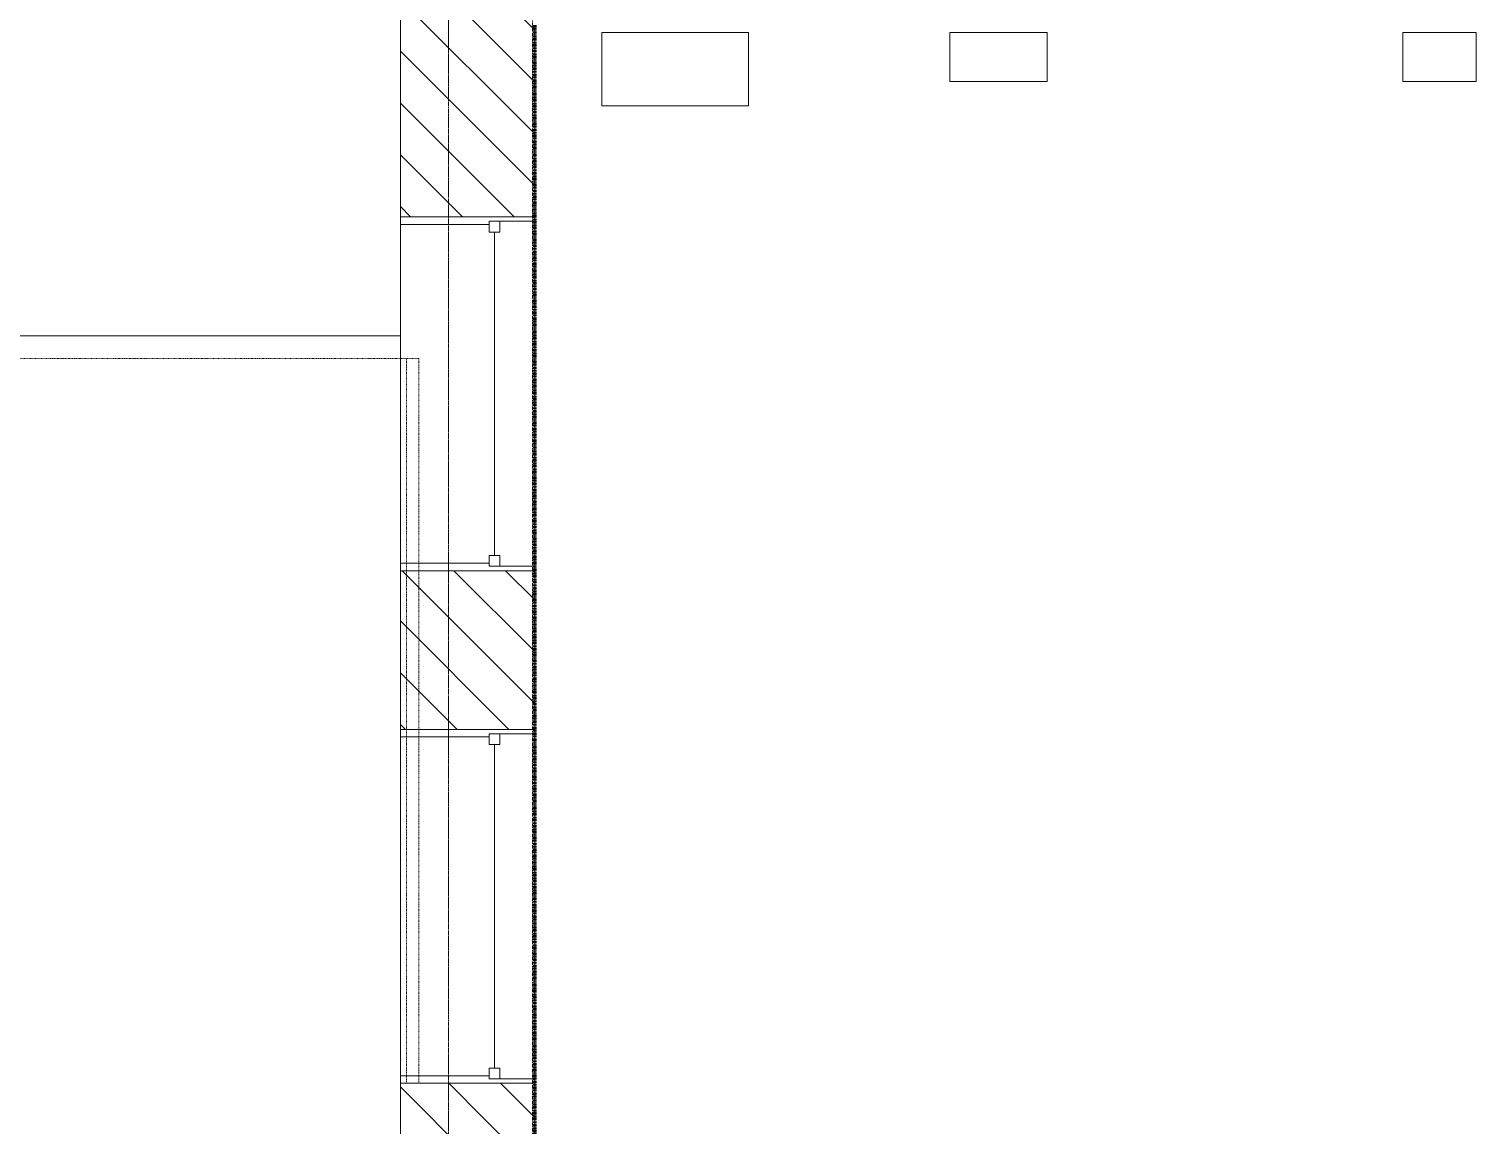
# Model space of a CAD drawing. Header units: inches. Extents: x -956 to 1409, y -1120 to 895.
# Drawn here: x 42.4 to 279.6, y -423.5 to -243.8 of the extents above; entities that cross this region are included whole.
import ezdxf

# ---------------------------------------------------------------- set-up
doc = ezdxf.new("R2010")
doc.units = ezdxf.units.IN
doc.header["$MEASUREMENT"] = 0
for name, pattern in [('Double Dash 3_8_', [1, 0.375, -0.125, 0.125, -0.125, 0.125, -0.125]), ('Grid Line', [0.875, 0.5, -0.125, 0.125, -0.125]), ('Grid Line 1_4_', [0.4375, 0.25, -0.0625, 0.0625, -0.0625]), ('Overhead 1_16_', [0.101562, 0.0625, -0.039062])]:
    doc.linetypes.add(name, pattern=pattern)
for name, color, linetype, lineweight in [('A-DETL', 90, 'Continuous', 9), ('A-FLOR', 192, 'Continuous', 13), ('A-GLAZ', 151, 'Continuous', 13), ('A-WALL', 113, 'Continuous', 13), ('A-WALL-PATT', 111, 'Continuous', 13), ('M-EQPM', 50, 'Continuous', 13), ('S-GRID', 1, 'Continuous', 9), ('S-STRS-MBND', 31, 'Continuous', 13)]:
    doc.layers.add(name, color=color, linetype=linetype, lineweight=lineweight)

# ---------------------------------------------------------------- blocks, each defined once
blk = doc.blocks.new('Double Hung - 58_ x 92_-1085034-7TH FLOOR TELECOM RCP')
at = {"layer": 'A-GLAZ', "color": 53, "lineweight": 20}
for p, q in [((-29, 11), (-28.25, 11)), ((-28.25, 3.5), (-28.25, 11)), ((28.25, 3.5), (28.25, 11)), ((29, 11), (28.25, 11)), ((-28.25, 5.25), (-28.25, 3.5)), ((-28.25, 5.25), (-26.5, 5.25)), ((-26.5, 5.25), (-26.5, 3.5)), ((26.5, 5.25), (26.5, 3.5)), ((28.25, 5.25), (26.5, 5.25)), ((28.25, 5.25), (28.25, 3.5)), ((-28.25, 3.5), (-26.5, 3.5)), ((-28.25, 3.5), (-27.75, 3.5)), ((-27.75, -11), (-27.75, 3.5)), ((-26.5, 4.375), (26.5, 4.375)), ((28.25, 3.5), (26.5, 3.5)), ((27.75, 3.5), (28.25, 3.5)), ((27.75, 3.5), (27.75, -11)), ((-27.75, -11), (-29, -11)), ((27.75, -11), (29, -11))]:
    blk.add_line(p, q, dxfattribs=at)
blk = doc.blocks.new('Exterior Ducts - Exterior Ducts-3175280-7TH FLOOR TELECOM RCP')
at = {"layer": 'M-EQPM', "color": 9, "lineweight": 9}
for p, q in [((136.29, -244.45), (160.29, -244.45)), ((136.29, -256.45), (136.29, -244.45)), ((160.29, -244.45), (160.29, -256.45)), ((193.29, -252.45), (193.29, -244.45)), ((193.29, -244.45), (209.29, -244.45)), ((209.29, -244.45), (209.29, -252.45)), ((267.57, -252.45), (267.57, -244.45)), ((267.57, -244.45), (279.57, -244.45)), ((279.57, -244.45), (279.57, -252.45)), ((209.29, -252.45), (193.29, -252.45)), ((279.57, -252.45), (267.57, -252.45)), ((160.29, -256.45), (136.29, -256.45))]:
    blk.add_line(p, q, dxfattribs=at)
blk = doc.blocks.new('18433_1 - AEO NY - CENTRAL_rvt-1-7TH FLOOR TELECOM RCP')
at = {"layer": 'A-WALL-PATT', "lineweight": 9}
h = blk.add_hatch(dxfattribs=at)
h.set_pattern_fill('FP_1', color=9, style=0, pattern_type=2)
h.set_pattern_definition([(135, (0, 0), (-4.24264, -4.24264), [])])
h.paths.add_polyline_path([(103.27, -537.62), (125.27, -537.62), (125.27, -500.62), (103.27, -500.62)], flags=0)
h.paths.add_polyline_path([(125.27, -442.62), (125.27, -416.62), (103.27, -416.62), (103.27, -442.62)], flags=0)
h.paths.add_polyline_path([(103.27, -358.62), (125.27, -358.62), (125.27, -332.62), (103.27, -332.62)], flags=0)
h.paths.add_polyline_path([(125.27, -274.62), (125.27, -215.55), (103.27, -215.55), (103.27, -274.62)], flags=0)
at = {"layer": 'A-FLOR', "color": 9, "lineweight": 9}
blk.add_line((103.27, -294.12), (36.27, -294.12), dxfattribs=at)
at = {"layer": 'A-WALL', "color": 53, "lineweight": 20}
for p, q in [((103.27, -274.62), (103.27, -215.55)), ((125.27, -243.24), (125.27, -274.62)), ((125.27, -274.62), (103.27, -274.62)), ((103.27, -358.62), (103.27, -332.62)), ((103.27, -332.62), (125.27, -332.62)), ((125.27, -332.62), (125.27, -358.62)), ((125.27, -358.62), (103.27, -358.62)), ((103.27, -442.62), (103.27, -416.62)), ((103.27, -416.62), (125.27, -416.62)), ((125.27, -416.62), (125.27, -442.62))]:
    blk.add_line(p, q, dxfattribs=at)
at = {"layer": 'A-WALL', "color": 9, "lineweight": 9}
for p, q in [((103.27, -274.62), (103.27, -332.62)), ((125.27, -332.62), (125.27, -274.62)), ((103.27, -358.62), (103.27, -416.62)), ((125.27, -416.62), (125.27, -358.62))]:
    blk.add_line(p, q, dxfattribs=at)
at = {"layer": 'S-GRID', "linetype": 'Grid Line 1_4_'}
blk.add_line((111.15, -529.37), (111.15, 870.85), dxfattribs=at)
at = {"layer": 'S-STRS-MBND', "color": 9, "linetype": 'Overhead 1_16_', "lineweight": 9}
for p, q in [((104.27, -297.87), (38.27, -297.87)), ((106.27, -297.87), (104.27, -297.87)), ((104.27, -297.87), (104.27, -416.62)), ((106.27, -297.87), (106.27, -416.62))]:
    blk.add_line(p, q, dxfattribs=at)
at = {"color": 9, "lineweight": 9}
blk.add_blockref('Exterior Ducts - Exterior Ducts-3175280-7TH FLOOR TELECOM RCP', (0, 0), dxfattribs=at)
at = {"color": 9, "lineweight": 9, "rotation": 269.9999999999999}
for p in [(114.27, -303.62), (114.27, -387.62)]:
    blk.add_blockref('Double Hung - 58_ x 92_-1085034-7TH FLOOR TELECOM RCP', p, dxfattribs=at)
blk = doc.blocks.new('5649_structural model_2019_rvt-1-7TH FLOOR TELECOM RCP')
at = {"layer": 'S-GRID', "linetype": 'Grid Line', "lineweight": 13}
for p, q in [((111.15, -1013.39), (111.15, 774.85)), ((124.9, 774.85), (124.9, -999.91))]:
    blk.add_line(p, q, dxfattribs=at)

msp = doc.modelspace()

# ---------------------------------------------------------------- linework, layer by layer
at = {"layer": 'A-DETL', "linetype": 'Double Dash 3_8_', "lineweight": 140}
msp.add_line((125.27, -555.62), (125.27, -243.24), dxfattribs=at)

# ---------------------------------------------------------------- block references
at = {"lineweight": 5}
for name in ['18433_1 - AEO NY - CENTRAL_rvt-1-7TH FLOOR TELECOM RCP', '5649_structural model_2019_rvt-1-7TH FLOOR TELECOM RCP']:
    msp.add_blockref(name, (0, 0), dxfattribs=at)

doc.saveas('drawing.dxf')
